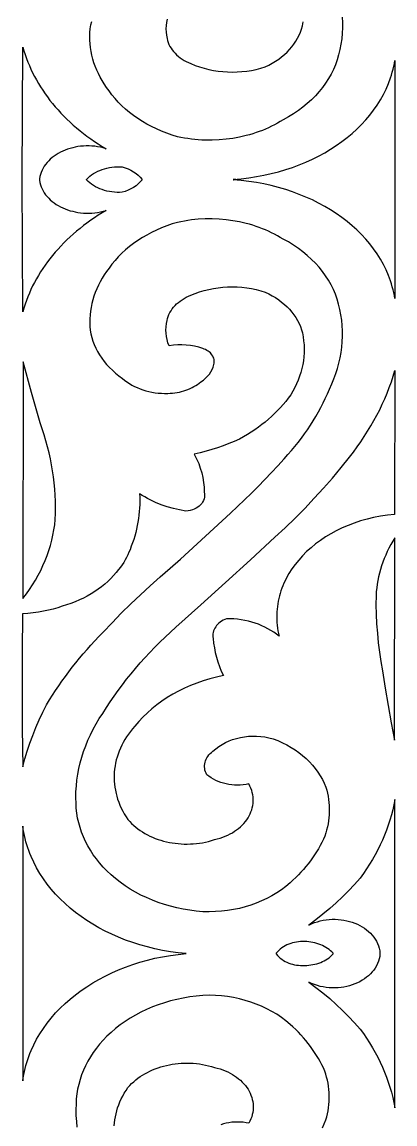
# Model space of a CAD drawing. Extents: x -204 to 222, y -183 to 183.
# Drawn here: x -204.2 to -170, y -86.8 to 14.2 of the extents above; entities that cross this region are included whole.
import ezdxf

# ---------------------------------------------------------------- set-up
doc = ezdxf.new("R2010")
doc.units = 0
doc.header["$MEASUREMENT"] = 0
doc.layers.add('LAYER_1', color=18, linetype='CONTINUOUS')

msp = doc.modelspace()

# ---------------------------------------------------------------- linework, layer by layer
at = {"layer": 'LAYER_1'}
for points in [[(-174.84, 14.66), (-174.82, 14.17), (-174.82, 13.67), (-174.85, 13.18), (-174.89, 12.68), (-174.96, 12.19), (-175.05, 11.69), (-175.17, 11.2), (-175.3, 10.75), (-175.46, 10.3), (-175.64, 9.87), (-175.86, 9.44), (-176.09, 9.02), (-176.36, 8.61), (-176.65, 8.21), (-176.96, 7.83), (-177.3, 7.45), (-177.66, 7.09), (-178.04, 6.75), (-178.44, 6.41), (-178.86, 6.09), (-179.31, 5.79), (-179.77, 5.51), (-180.26, 5.24), (-180.52, 5.08), (-180.78, 4.93), (-181.04, 4.78), (-181.31, 4.65), (-181.59, 4.52), (-181.87, 4.39), (-182.15, 4.28), (-182.44, 4.17), (-182.73, 4.07), (-183.03, 3.97), (-183.33, 3.88), (-183.63, 3.8), (-184.24, 3.66), (-184.85, 3.54), (-185.48, 3.46), (-186.11, 3.4), (-186.75, 3.38), (-187.39, 3.38), (-187.71, 3.39), (-188.03, 3.42), (-188.35, 3.44), (-188.66, 3.48), (-188.98, 3.52), (-189.3, 3.57), (-189.62, 3.63), (-189.93, 3.7), (-190.43, 3.85), (-190.91, 4.02), (-191.39, 4.2), (-191.85, 4.41), (-192.3, 4.62), (-192.73, 4.85), (-193.15, 5.1), (-193.56, 5.36), (-193.95, 5.64), (-194.32, 5.92), (-194.68, 6.23), (-195.02, 6.54), (-195.35, 6.86), (-195.65, 7.2), (-195.94, 7.55), (-196.2, 7.91), (-196.43, 8.22), (-196.64, 8.53), (-196.84, 8.84), (-197.02, 9.16), (-197.18, 9.49), (-197.33, 9.81), (-197.47, 10.15), (-197.59, 10.48), (-197.69, 10.82), (-197.78, 11.16), (-197.85, 11.51), (-197.9, 11.86), (-197.94, 12.2), (-197.97, 12.55), (-197.97, 12.9), (-197.96, 13.26), (-197.92, 13.6), (-197.86, 13.94), (-197.78, 14.27)], [(-190.88, 14.47), (-190.94, 14.18), (-190.98, 13.88), (-190.99, 13.59), (-190.98, 13.29), (-190.94, 13), (-190.88, 12.7), (-190.84, 12.52), (-190.78, 12.34), (-190.71, 12.16), (-190.62, 11.98), (-190.52, 11.82), (-190.41, 11.65), (-190.29, 11.5), (-190.15, 11.34), (-190.01, 11.2), (-189.85, 11.06), (-189.68, 10.93), (-189.51, 10.81), (-189.32, 10.69), (-189.12, 10.58), (-188.92, 10.49), (-188.71, 10.4), (-188.31, 10.23), (-187.9, 10.09), (-187.49, 9.97), (-187.07, 9.86), (-186.64, 9.77), (-186.21, 9.71), (-185.78, 9.66), (-185.34, 9.63), (-184.9, 9.62), (-184.46, 9.63), (-184.03, 9.66), (-183.59, 9.71), (-183.16, 9.78), (-182.73, 9.87), (-182.31, 9.98), (-181.89, 10.11), (-181.56, 10.27), (-181.25, 10.44), (-180.95, 10.62), (-180.66, 10.81), (-180.39, 11.02), (-180.13, 11.23), (-179.89, 11.46), (-179.66, 11.69), (-179.45, 11.94), (-179.26, 12.19), (-179.09, 12.45), (-178.93, 12.72), (-178.79, 12.99), (-178.67, 13.28), (-178.57, 13.56), (-178.49, 13.86), (-178.43, 14.22)], [(-176.66, -87.12), (-176.48, -86.77), (-176.33, -86.41), (-176.26, -86.13), (-176.19, -85.85), (-176.13, -85.57), (-176.09, -85.29), (-176.06, -85.01), (-176.04, -84.73), (-176.03, -84.45), (-176.03, -84.17), (-176.04, -83.89), (-176.06, -83.61), (-176.1, -83.33), (-176.14, -83.05), (-176.2, -82.77), (-176.27, -82.49), (-176.35, -82.22), (-176.44, -81.94), (-176.57, -81.65), (-176.71, -81.35), (-176.86, -81.06), (-177.02, -80.78), (-177.19, -80.5), (-177.37, -80.22), (-177.55, -79.94), (-177.75, -79.67), (-177.95, -79.4), (-178.17, -79.14), (-178.39, -78.88), (-178.62, -78.62), (-178.85, -78.37), (-179.1, -78.13), (-179.36, -77.88), (-179.62, -77.65), (-180, -77.32), (-180.41, -77.01), (-180.83, -76.73), (-181.28, -76.46), (-181.74, -76.22), (-182.22, -75.99), (-182.71, -75.79), (-183.21, -75.61), (-183.73, -75.45), (-184.26, -75.31), (-184.8, -75.2), (-185.35, -75.11), (-185.9, -75.05), (-186.46, -75.01), (-187.03, -74.99), (-187.6, -75), (-188.21, -75.06), (-188.81, -75.14), (-189.4, -75.24), (-189.99, -75.36), (-190.57, -75.51), (-191.13, -75.67), (-191.69, -75.86), (-192.23, -76.06), (-192.76, -76.29), (-193.28, -76.53), (-193.78, -76.8), (-194.26, -77.08), (-194.73, -77.38), (-195.18, -77.7), (-195.61, -78.03), (-196.02, -78.39), (-196.39, -78.73), (-196.73, -79.09), (-197.06, -79.46), (-197.36, -79.84), (-197.64, -80.23), (-197.9, -80.63), (-198.14, -81.03), (-198.35, -81.44), (-198.54, -81.86), (-198.71, -82.28), (-198.86, -82.71), (-198.98, -83.15), (-199.08, -83.59), (-199.15, -84.03), (-199.2, -84.48), (-199.22, -84.93), (-199.24, -85.47), (-199.23, -86), (-199.19, -86.54), (-199.14, -87.07)], [(-195.73, -86.96), (-195.7, -86.69), (-195.67, -86.41), (-195.62, -86.13), (-195.56, -85.85), (-195.49, -85.58), (-195.41, -85.3), (-195.31, -85.03), (-195.2, -84.76), (-195.08, -84.49), (-194.94, -84.23), (-194.8, -83.96), (-194.64, -83.71), (-194.47, -83.45), (-194.3, -83.26), (-194.13, -83.08), (-193.94, -82.91), (-193.75, -82.75), (-193.55, -82.59), (-193.34, -82.44), (-193.13, -82.3), (-192.91, -82.17), (-192.68, -82.05), (-192.45, -81.93), (-192.21, -81.82), (-191.96, -81.72), (-191.71, -81.63), (-191.46, -81.55), (-191.2, -81.47), (-190.94, -81.41), (-190.67, -81.35), (-190.41, -81.3), (-190.13, -81.26), (-189.86, -81.23), (-189.59, -81.21), (-189.31, -81.2), (-189.03, -81.2), (-188.75, -81.21), (-188.48, -81.22), (-188.2, -81.25), (-187.92, -81.28), (-187.64, -81.33), (-187.37, -81.38), (-187.09, -81.45), (-186.82, -81.52), (-186.55, -81.61), (-186.29, -81.67), (-186.03, -81.74), (-185.79, -81.82), (-185.55, -81.91), (-185.32, -82.01), (-185.11, -82.12), (-184.9, -82.24), (-184.7, -82.37), (-184.51, -82.5), (-184.33, -82.64), (-184.16, -82.78), (-184, -82.94), (-183.85, -83.1), (-183.71, -83.26), (-183.58, -83.43), (-183.47, -83.6), (-183.37, -83.78), (-183.28, -83.96), (-183.2, -84.15), (-183.13, -84.34), (-183.08, -84.53), (-183.04, -84.73), (-183.01, -84.92), (-182.99, -85.12), (-182.99, -85.32), (-183.01, -85.52), (-183.04, -85.72), (-183.08, -85.92), (-183.13, -86.12), (-183.21, -86.32), (-183.29, -86.52), (-183.39, -86.72), (-183.65, -86.67), (-183.92, -86.63), (-184.18, -86.61), (-184.44, -86.6), (-184.7, -86.61), (-184.96, -86.63), (-185.22, -86.67), (-185.47, -86.71), (-185.72, -86.78), (-185.96, -86.85)]]:
    msp.add_lwpolyline(points, dxfattribs=at)
for points in [[(-204.15, -0.23), (-204.15, -0.21), (-204.15, -0.21), (-204.15, -0.21), (-204.1, 11.91), (-204, 11.56), (-203.89, 11.22), (-203.77, 10.88), (-203.64, 10.54), (-203.5, 10.21), (-203.36, 9.88), (-203.2, 9.55), (-203.03, 9.22), (-202.86, 8.9), (-202.67, 8.58), (-202.48, 8.26), (-202.27, 7.95), (-202.06, 7.64), (-201.84, 7.34), (-201.61, 7.03), (-201.37, 6.74), (-201.13, 6.44), (-200.87, 6.15), (-200.61, 5.87), (-200.34, 5.59), (-200.06, 5.31), (-199.77, 5.04), (-199.48, 4.77), (-199.17, 4.51), (-198.86, 4.25), (-198.54, 4), (-198.22, 3.75), (-197.88, 3.51), (-197.54, 3.27), (-197.19, 3.04), (-196.83, 2.81), (-196.47, 2.59), (-196.73, 2.67), (-196.99, 2.73), (-197.25, 2.78), (-197.51, 2.82), (-197.77, 2.84), (-198.03, 2.85), (-198.29, 2.85), (-198.54, 2.84), (-198.8, 2.82), (-199.05, 2.79), (-199.29, 2.74), (-199.53, 2.69), (-199.77, 2.62), (-200, 2.55), (-200.22, 2.46), (-200.44, 2.37), (-200.65, 2.27), (-200.85, 2.16), (-201.05, 2.04), (-201.23, 1.91), (-201.41, 1.78), (-201.58, 1.63), (-201.73, 1.48), (-201.88, 1.32), (-202.01, 1.16), (-202.13, 0.99), (-202.24, 0.81), (-202.33, 0.62), (-202.41, 0.43), (-202.48, 0.24), (-202.53, 0.04), (-202.56, -0.17), (-202.56, -0.21), (-202.56, -0.21), (-202.56, -0.21), (-202.56, -0.23), (-202.56, -0.25), (-202.56, -0.26), (-202.56, -0.26), (-202.56, -0.29), (-202.53, -0.5), (-202.48, -0.7), (-202.41, -0.9), (-202.33, -1.09), (-202.24, -1.27), (-202.13, -1.45), (-202.01, -1.62), (-201.88, -1.78), (-201.73, -1.94), (-201.58, -2.09), (-201.41, -2.23), (-201.23, -2.37), (-201.05, -2.5), (-200.85, -2.62), (-200.65, -2.73), (-200.44, -2.83), (-200.22, -2.92), (-200, -3.01), (-199.77, -3.08), (-199.53, -3.14), (-199.29, -3.2), (-199.05, -3.24), (-198.8, -3.27), (-198.54, -3.3), (-198.29, -3.31), (-198.03, -3.31), (-197.77, -3.3), (-197.51, -3.27), (-197.25, -3.24), (-196.99, -3.19), (-196.73, -3.13), (-196.47, -3.05), (-196.83, -3.27), (-197.19, -3.5), (-197.54, -3.73), (-197.88, -3.96), (-198.22, -4.21), (-198.54, -4.45), (-198.86, -4.7), (-199.17, -4.96), (-199.48, -5.22), (-199.77, -5.49), (-200.06, -5.76), (-200.34, -6.04), (-200.61, -6.32), (-200.87, -6.6), (-201.13, -6.89), (-201.37, -7.18), (-201.61, -7.48), (-201.84, -7.78), (-202.06, -8.08), (-202.27, -8.39), (-202.48, -8.7), (-202.67, -9.02), (-202.86, -9.34), (-203.03, -9.66), (-203.2, -9.98), (-203.36, -10.31), (-203.5, -10.64), (-203.64, -10.98), (-203.77, -11.31), (-203.89, -11.65), (-204, -12), (-204.1, -12.34), (-204.15, -0.26), (-204.15, -0.26), (-204.15, -0.25)], [(-184.6, -0.23), (-184.82, -0.21), (-184.81, -0.21), (-184.82, -0.21), (-184.1, -0.15), (-183.4, -0.06), (-182.7, 0.04), (-182.01, 0.17), (-181.34, 0.32), (-180.67, 0.49), (-180.02, 0.68), (-179.39, 0.89), (-178.77, 1.12), (-178.16, 1.38), (-177.57, 1.64), (-177, 1.93), (-176.44, 2.23), (-175.9, 2.56), (-175.38, 2.89), (-174.88, 3.25), (-174.4, 3.62), (-173.93, 4), (-173.49, 4.4), (-173.08, 4.81), (-172.68, 5.24), (-172.31, 5.68), (-171.96, 6.13), (-171.63, 6.6), (-171.34, 7.07), (-171.06, 7.56), (-170.82, 8.06), (-170.6, 8.57), (-170.41, 9.09), (-170.32, 9.35), (-170.25, 9.61), (-170.18, 9.88), (-170.11, 10.15), (-170.06, 10.42), (-170.01, 10.69), (-170.01, -0.21), (-170.01, -0.23), (-170.01, -0.26), (-170.01, -11.12), (-170.06, -10.85), (-170.11, -10.58), (-170.18, -10.32), (-170.25, -10.05), (-170.32, -9.79), (-170.41, -9.52), (-170.6, -9.01), (-170.82, -8.5), (-171.06, -8.01), (-171.34, -7.52), (-171.63, -7.04), (-171.96, -6.58), (-172.31, -6.13), (-172.68, -5.69), (-173.08, -5.27), (-173.49, -4.85), (-173.93, -4.46), (-174.4, -4.07), (-174.88, -3.7), (-175.38, -3.35), (-175.9, -3.01), (-176.44, -2.69), (-177, -2.39), (-177.57, -2.1), (-178.16, -1.83), (-178.77, -1.59), (-179.39, -1.36), (-180.02, -1.14), (-180.67, -0.95), (-181.34, -0.78), (-182.01, -0.63), (-182.7, -0.51), (-183.4, -0.4), (-184.1, -0.32), (-184.82, -0.26), (-184.81, -0.26), (-184.82, -0.25)], [(-198.25, -0.23), (-198.27, -0.21), (-198.27, -0.21), (-198.27, -0.21), (-198.12, -0.06), (-197.97, 0.07), (-197.8, 0.2), (-197.62, 0.32), (-197.43, 0.43), (-197.24, 0.53), (-197.04, 0.61), (-196.83, 0.69), (-196.61, 0.76), (-196.39, 0.82), (-196.16, 0.87), (-195.93, 0.9), (-195.7, 0.93), (-195.46, 0.94), (-195.23, 0.94), (-194.99, 0.93), (-194.71, 0.85), (-194.44, 0.74), (-194.19, 0.62), (-193.95, 0.49), (-193.73, 0.33), (-193.52, 0.17), (-193.34, -0.01), (-193.18, -0.21), (-193.18, -0.21), (-193.18, -0.21), (-193.2, -0.23), (-193.18, -0.25), (-193.18, -0.26), (-193.18, -0.26), (-193.34, -0.45), (-193.52, -0.63), (-193.73, -0.8), (-193.95, -0.95), (-194.19, -1.08), (-194.44, -1.2), (-194.71, -1.31), (-194.99, -1.39), (-195.23, -1.4), (-195.46, -1.4), (-195.7, -1.39), (-195.93, -1.36), (-196.16, -1.33), (-196.39, -1.28), (-196.61, -1.22), (-196.83, -1.15), (-197.04, -1.08), (-197.24, -0.99), (-197.43, -0.89), (-197.62, -0.78), (-197.8, -0.66), (-197.97, -0.54), (-198.12, -0.4), (-198.27, -0.26), (-198.27, -0.26), (-198.27, -0.25)], [(-180.26, -5.69), (-180.52, -5.53), (-180.78, -5.38), (-181.04, -5.23), (-181.31, -5.1), (-181.59, -4.97), (-181.87, -4.85), (-182.15, -4.73), (-182.44, -4.62), (-182.73, -4.52), (-183.03, -4.42), (-183.33, -4.33), (-183.63, -4.25), (-184.24, -4.11), (-184.85, -4), (-185.48, -3.91), (-186.11, -3.86), (-186.75, -3.83), (-187.39, -3.84), (-188.03, -3.87), (-188.35, -3.9), (-188.66, -3.93), (-188.98, -3.98), (-189.3, -4.03), (-189.62, -4.09), (-189.93, -4.15), (-190.43, -4.3), (-190.91, -4.47), (-191.39, -4.66), (-191.85, -4.86), (-192.3, -5.07), (-192.73, -5.31), (-193.15, -5.55), (-193.56, -5.81), (-193.95, -6.08), (-194.32, -6.37), (-194.68, -6.67), (-195.02, -6.98), (-195.35, -7.31), (-195.65, -7.65), (-195.94, -7.99), (-196.2, -8.35), (-196.43, -8.66), (-196.64, -8.97), (-196.84, -9.28), (-197.02, -9.6), (-197.18, -9.92), (-197.33, -10.25), (-197.47, -10.58), (-197.59, -10.92), (-197.69, -11.26), (-197.78, -11.6), (-197.85, -11.94), (-197.9, -12.29), (-197.94, -12.63), (-197.97, -12.98), (-197.97, -13.33), (-197.96, -13.68), (-197.92, -14.03), (-197.86, -14.36), (-197.78, -14.7), (-197.68, -15.03), (-197.55, -15.35), (-197.41, -15.67), (-197.25, -15.99), (-197.07, -16.29), (-196.87, -16.59), (-196.65, -16.89), (-196.42, -17.17), (-196.16, -17.44), (-195.89, -17.71), (-195.61, -17.97), (-195.3, -18.21), (-194.98, -18.45), (-194.78, -18.62), (-194.56, -18.77), (-194.34, -18.92), (-194.1, -19.06), (-193.86, -19.18), (-193.61, -19.3), (-193.36, -19.4), (-193.09, -19.5), (-192.82, -19.58), (-192.55, -19.65), (-192.27, -19.71), (-191.98, -19.76), (-191.69, -19.8), (-191.4, -19.82), (-191.11, -19.83), (-190.81, -19.83), (-190.6, -19.82), (-190.38, -19.8), (-190.17, -19.78), (-189.96, -19.74), (-189.76, -19.7), (-189.55, -19.65), (-189.35, -19.6), (-189.16, -19.53), (-188.97, -19.46), (-188.78, -19.38), (-188.6, -19.3), (-188.42, -19.2), (-188.25, -19.1), (-188.09, -19), (-187.93, -18.88), (-187.78, -18.76), (-187.56, -18.6), (-187.36, -18.43), (-187.17, -18.25), (-187.01, -18.05), (-186.87, -17.85), (-186.76, -17.63), (-186.67, -17.41), (-186.6, -17.18), (-186.58, -17.06), (-186.57, -16.95), (-186.57, -16.84), (-186.58, -16.72), (-186.61, -16.61), (-186.65, -16.51), (-186.7, -16.4), (-186.77, -16.3), (-186.84, -16.21), (-186.92, -16.11), (-187.02, -16.03), (-187.12, -15.95), (-187.23, -15.88), (-187.35, -15.81), (-187.48, -15.76), (-187.62, -15.71), (-187.98, -15.6), (-188.36, -15.51), (-188.74, -15.44), (-189.13, -15.4), (-189.52, -15.38), (-189.91, -15.39), (-190.31, -15.42), (-190.69, -15.47), (-190.8, -15.18), (-190.88, -14.9), (-190.94, -14.6), (-190.98, -14.31), (-190.99, -14.02), (-190.98, -13.72), (-190.94, -13.43), (-190.88, -13.13), (-190.84, -12.95), (-190.78, -12.77), (-190.71, -12.59), (-190.62, -12.42), (-190.52, -12.25), (-190.41, -12.09), (-190.29, -11.93), (-190.15, -11.78), (-190.01, -11.63), (-189.85, -11.5), (-189.68, -11.36), (-189.51, -11.24), (-189.32, -11.13), (-189.12, -11.02), (-188.92, -10.92), (-188.71, -10.83), (-188.31, -10.67), (-187.9, -10.53), (-187.49, -10.4), (-187.07, -10.3), (-186.64, -10.21), (-186.21, -10.15), (-185.78, -10.1), (-185.34, -10.07), (-184.9, -10.06), (-184.46, -10.07), (-184.03, -10.1), (-183.59, -10.15), (-183.16, -10.22), (-182.73, -10.31), (-182.31, -10.42), (-181.89, -10.55), (-181.56, -10.7), (-181.25, -10.87), (-180.95, -11.05), (-180.66, -11.25), (-180.39, -11.45), (-180.13, -11.67), (-179.89, -11.89), (-179.66, -12.12), (-179.45, -12.37), (-179.26, -12.62), (-179.09, -12.88), (-178.93, -13.15), (-178.79, -13.42), (-178.67, -13.7), (-178.57, -13.99), (-178.49, -14.28), (-178.43, -14.65), (-178.38, -15.01), (-178.34, -15.37), (-178.33, -15.74), (-178.34, -16.1), (-178.36, -16.46), (-178.4, -16.83), (-178.46, -17.19), (-178.53, -17.54), (-178.63, -17.9), (-178.74, -18.25), (-178.87, -18.6), (-179.02, -18.95), (-179.18, -19.29), (-179.36, -19.63), (-179.56, -19.96), (-179.78, -20.26), (-180.01, -20.56), (-180.25, -20.84), (-180.5, -21.13), (-180.76, -21.4), (-181.03, -21.67), (-181.31, -21.94), (-181.6, -22.2), (-181.9, -22.45), (-182.2, -22.69), (-182.52, -22.93), (-182.85, -23.16), (-183.18, -23.38), (-183.53, -23.6), (-183.88, -23.81), (-184.24, -24.01), (-184.73, -24.22), (-185.24, -24.43), (-185.75, -24.62), (-186.26, -24.8), (-186.79, -24.97), (-187.31, -25.13), (-187.85, -25.28), (-188.39, -25.41), (-188.18, -25.83), (-187.99, -26.25), (-187.84, -26.67), (-187.71, -27.11), (-187.61, -27.54), (-187.54, -27.98), (-187.5, -28.43), (-187.5, -28.87), (-187.46, -29.03), (-187.45, -29.19), (-187.47, -29.34), (-187.5, -29.5), (-187.55, -29.64), (-187.63, -29.78), (-187.71, -29.91), (-187.82, -30.04), (-187.94, -30.15), (-188.08, -30.26), (-188.23, -30.35), (-188.4, -30.44), (-188.57, -30.51), (-188.76, -30.56), (-188.96, -30.6), (-189.16, -30.62), (-189.74, -30.51), (-190.31, -30.38), (-190.87, -30.22), (-191.41, -30.03), (-191.93, -29.82), (-192.19, -29.7), (-192.44, -29.58), (-192.69, -29.45), (-192.93, -29.31), (-193.17, -29.17), (-193.4, -29.03), (-193.39, -29.35), (-193.39, -29.68), (-193.39, -30), (-193.41, -30.33), (-193.43, -30.65), (-193.46, -30.98), (-193.51, -31.3), (-193.56, -31.62), (-193.62, -31.94), (-193.68, -32.26), (-193.76, -32.58), (-193.85, -32.9), (-193.94, -33.22), (-194.05, -33.53), (-194.16, -33.84), (-194.28, -34.16), (-194.38, -34.39), (-194.49, -34.63), (-194.6, -34.86), (-194.73, -35.08), (-194.86, -35.31), (-195.01, -35.53), (-195.16, -35.74), (-195.32, -35.96), (-195.54, -36.24), (-195.78, -36.52), (-196.03, -36.79), (-196.3, -37.05), (-196.58, -37.3), (-196.88, -37.54), (-197.19, -37.77), (-197.51, -37.99), (-197.85, -38.2), (-198.19, -38.4), (-198.55, -38.59), (-198.92, -38.76), (-199.3, -38.92), (-199.69, -39.07), (-200.09, -39.21), (-200.5, -39.33), (-200.9, -39.47), (-201.31, -39.59), (-201.75, -39.69), (-202.2, -39.79), (-202.67, -39.87), (-203.15, -39.94), (-203.64, -39.99), (-204.14, -40.02), (-204.16, -43.53), (-204.17, -47.04), (-204.15, -50.55), (-204.11, -54.06), (-203.91, -53.33), (-203.69, -52.6), (-203.45, -51.88), (-203.19, -51.17), (-202.91, -50.46), (-202.6, -49.75), (-202.27, -49.05), (-201.93, -48.36), (-201.66, -47.92), (-201.38, -47.48), (-201.1, -47.05), (-200.81, -46.62), (-200.51, -46.19), (-200.2, -45.76), (-199.89, -45.34), (-199.57, -44.93), (-199.24, -44.51), (-198.9, -44.1), (-198.56, -43.69), (-198.21, -43.29), (-197.86, -42.89), (-197.5, -42.49), (-197.13, -42.1), (-196.75, -41.71), (-195.92, -40.84), (-195.08, -39.98), (-194.21, -39.12), (-193.33, -38.28), (-192.44, -37.45), (-191.52, -36.63), (-190.59, -35.83), (-189.65, -35.03), (-185.06, -30.8), (-184.42, -30.2), (-183.78, -29.58), (-183.16, -28.97), (-182.54, -28.35), (-181.93, -27.72), (-181.33, -27.09), (-180.74, -26.45), (-180.16, -25.81), (-179.82, -25.44), (-179.5, -25.07), (-179.18, -24.7), (-178.87, -24.32), (-178.58, -23.93), (-178.29, -23.54), (-178.02, -23.15), (-177.75, -22.75), (-177.5, -22.35), (-177.26, -21.94), (-177.02, -21.53), (-176.8, -21.12), (-176.59, -20.7), (-176.39, -20.28), (-176.2, -19.86), (-176.02, -19.43), (-175.8, -18.96), (-175.6, -18.49), (-175.43, -18.01), (-175.28, -17.53), (-175.15, -17.05), (-175.04, -16.56), (-174.95, -16.07), (-174.89, -15.58), (-174.84, -15.09), (-174.82, -14.59), (-174.82, -14.1), (-174.85, -13.61), (-174.89, -13.11), (-174.96, -12.62), (-175.05, -12.13), (-175.17, -11.64), (-175.3, -11.18), (-175.46, -10.74), (-175.64, -10.3), (-175.86, -9.88), (-176.09, -9.46), (-176.36, -9.05), (-176.65, -8.66), (-176.96, -8.27), (-177.3, -7.9), (-177.66, -7.54), (-178.04, -7.19), (-178.44, -6.86), (-178.86, -6.54), (-179.31, -6.24), (-179.77, -5.95)], [(-202.52, -22.53), (-203.29, -19.73), (-204.07, -16.93), (-204.09, -38.63), (-203.77, -38.21), (-203.48, -37.79), (-203.2, -37.36), (-202.94, -36.93), (-202.69, -36.49), (-202.46, -36.05), (-202.25, -35.6), (-202.05, -35.14), (-201.88, -34.68), (-201.72, -34.22), (-201.57, -33.76), (-201.45, -33.29), (-201.34, -32.82), (-201.25, -32.34), (-201.18, -31.86), (-201.13, -31.38), (-201.11, -30.82), (-201.1, -30.26), (-201.11, -29.7), (-201.13, -29.14), (-201.17, -28.59), (-201.22, -28.03), (-201.29, -27.47), (-201.37, -26.92), (-201.46, -26.36), (-201.57, -25.81), (-201.69, -25.26), (-201.83, -24.71), (-201.98, -24.16), (-202.15, -23.62), (-202.33, -23.07)], [(-170.04, -30.91), (-170.7, -30.98), (-171.34, -31.08), (-171.96, -31.2), (-172.57, -31.35), (-173.17, -31.52), (-173.75, -31.71), (-174.31, -31.92), (-174.85, -32.16), (-175.38, -32.41), (-175.88, -32.69), (-176.37, -32.98), (-176.84, -33.3), (-177.28, -33.62), (-177.7, -33.97), (-178.1, -34.33), (-178.47, -34.71), (-178.82, -35.1), (-179.15, -35.5), (-179.45, -35.91), (-179.72, -36.34), (-179.96, -36.78), (-180.07, -37), (-180.18, -37.23), (-180.27, -37.45), (-180.36, -37.68), (-180.45, -37.92), (-180.52, -38.15), (-180.59, -38.39), (-180.65, -38.62), (-180.7, -38.86), (-180.75, -39.1), (-180.78, -39.35), (-180.81, -39.59), (-180.83, -39.84), (-180.84, -40.08), (-180.84, -40.33), (-180.84, -40.58), (-180.83, -40.83), (-180.8, -41.08), (-180.77, -41.33), (-180.73, -41.59), (-180.68, -41.84), (-180.63, -42.09), (-180.86, -41.9), (-181.11, -41.72), (-181.37, -41.55), (-181.64, -41.4), (-181.92, -41.25), (-182.21, -41.12), (-182.51, -40.99), (-182.81, -40.89), (-183.12, -40.79), (-183.44, -40.7), (-183.77, -40.63), (-184.09, -40.58), (-184.43, -40.53), (-184.76, -40.5), (-185.1, -40.48), (-185.45, -40.48), (-185.6, -40.55), (-185.75, -40.62), (-185.89, -40.7), (-186.02, -40.79), (-186.14, -40.89), (-186.25, -41), (-186.35, -41.11), (-186.43, -41.22), (-186.51, -41.34), (-186.57, -41.47), (-186.62, -41.6), (-186.65, -41.73), (-186.68, -41.86), (-186.68, -42), (-186.68, -42.14), (-186.66, -42.28), (-186.62, -42.71), (-186.55, -43.15), (-186.47, -43.58), (-186.36, -44.01), (-186.24, -44.44), (-186.09, -44.86), (-185.92, -45.28), (-185.73, -45.69), (-186.36, -45.83), (-186.97, -45.99), (-187.58, -46.17), (-188.16, -46.37), (-188.74, -46.6), (-189.29, -46.84), (-189.84, -47.11), (-190.36, -47.39), (-190.87, -47.7), (-191.35, -48.02), (-191.82, -48.36), (-192.27, -48.72), (-192.69, -49.09), (-193.09, -49.49), (-193.47, -49.89), (-193.83, -50.32), (-194.04, -50.56), (-194.23, -50.8), (-194.42, -51.05), (-194.59, -51.3), (-194.75, -51.55), (-194.9, -51.81), (-195.04, -52.07), (-195.16, -52.34), (-195.27, -52.61), (-195.37, -52.88), (-195.46, -53.15), (-195.54, -53.42), (-195.6, -53.7), (-195.65, -53.97), (-195.69, -54.25), (-195.72, -54.53), (-195.73, -54.81), (-195.74, -55.08), (-195.73, -55.36), (-195.7, -55.64), (-195.67, -55.92), (-195.62, -56.2), (-195.56, -56.48), (-195.49, -56.75), (-195.41, -57.02), (-195.31, -57.3), (-195.2, -57.57), (-195.08, -57.84), (-194.94, -58.1), (-194.8, -58.36), (-194.64, -58.62), (-194.47, -58.88), (-194.3, -59.07), (-194.13, -59.24), (-193.94, -59.42), (-193.75, -59.58), (-193.55, -59.74), (-193.34, -59.88), (-193.13, -60.02), (-192.91, -60.16), (-192.68, -60.28), (-192.45, -60.4), (-192.21, -60.51), (-191.96, -60.61), (-191.71, -60.7), (-191.46, -60.78), (-191.2, -60.85), (-190.94, -60.92), (-190.67, -60.98), (-190.41, -61.03), (-190.13, -61.06), (-189.86, -61.09), (-189.59, -61.12), (-189.31, -61.13), (-189.03, -61.13), (-188.75, -61.12), (-188.48, -61.11), (-188.2, -61.08), (-187.92, -61.04), (-187.64, -61), (-187.37, -60.94), (-187.09, -60.88), (-186.82, -60.8), (-186.55, -60.72), (-186.29, -60.66), (-186.03, -60.59), (-185.79, -60.5), (-185.55, -60.41), (-185.32, -60.31), (-185.11, -60.2), (-184.9, -60.09), (-184.7, -59.96), (-184.51, -59.83), (-184.33, -59.69), (-184.16, -59.54), (-184, -59.39), (-183.85, -59.23), (-183.71, -59.07), (-183.58, -58.9), (-183.47, -58.73), (-183.37, -58.55), (-183.28, -58.36), (-183.2, -58.18), (-183.13, -57.99), (-183.08, -57.8), (-183.04, -57.6), (-183.01, -57.41), (-182.99, -57.21), (-182.99, -57.01), (-183.01, -56.81), (-183.04, -56.61), (-183.08, -56.41), (-183.13, -56.21), (-183.21, -56.01), (-183.29, -55.81), (-183.39, -55.61), (-183.65, -55.66), (-183.92, -55.7), (-184.18, -55.72), (-184.44, -55.72), (-184.7, -55.72), (-184.96, -55.7), (-185.22, -55.66), (-185.47, -55.61), (-185.72, -55.55), (-185.96, -55.48), (-186.19, -55.39), (-186.42, -55.29), (-186.64, -55.18), (-186.85, -55.06), (-187.05, -54.92), (-187.24, -54.78), (-187.31, -54.64), (-187.37, -54.5), (-187.42, -54.35), (-187.44, -54.21), (-187.46, -54.06), (-187.46, -53.92), (-187.44, -53.77), (-187.41, -53.63), (-187.37, -53.49), (-187.31, -53.35), (-187.24, -53.22), (-187.16, -53.09), (-187.06, -52.96), (-186.95, -52.84), (-186.82, -52.73), (-186.69, -52.62), (-186.43, -52.39), (-186.15, -52.19), (-185.85, -52), (-185.54, -51.83), (-185.21, -51.68), (-184.88, -51.55), (-184.53, -51.44), (-184.17, -51.36), (-183.8, -51.29), (-183.43, -51.25), (-183.06, -51.23), (-182.68, -51.23), (-182.3, -51.26), (-181.92, -51.3), (-181.55, -51.38), (-181.17, -51.47), (-180.74, -51.65), (-180.32, -51.84), (-179.92, -52.04), (-179.53, -52.27), (-179.16, -52.5), (-178.8, -52.75), (-178.47, -53.02), (-178.15, -53.3), (-177.85, -53.59), (-177.57, -53.89), (-177.31, -54.2), (-177.07, -54.53), (-176.85, -54.86), (-176.66, -55.21), (-176.48, -55.56), (-176.33, -55.92), (-176.26, -56.2), (-176.19, -56.47), (-176.13, -56.75), (-176.09, -57.03), (-176.06, -57.31), (-176.04, -57.6), (-176.03, -57.88), (-176.03, -58.16), (-176.04, -58.44), (-176.06, -58.72), (-176.1, -59), (-176.14, -59.28), (-176.2, -59.56), (-176.27, -59.84), (-176.35, -60.11), (-176.44, -60.39), (-176.57, -60.68), (-176.71, -60.97), (-176.86, -61.26), (-177.02, -61.55), (-177.19, -61.83), (-177.37, -62.11), (-177.55, -62.39), (-177.75, -62.66), (-177.95, -62.93), (-178.17, -63.19), (-178.39, -63.45), (-178.62, -63.71), (-178.85, -63.96), (-179.1, -64.2), (-179.36, -64.44), (-179.62, -64.68), (-180, -65.01), (-180.41, -65.31), (-180.83, -65.6), (-181.28, -65.87), (-181.74, -66.11), (-182.22, -66.34), (-182.71, -66.54), (-183.21, -66.72), (-183.73, -66.88), (-184.26, -67.02), (-184.8, -67.13), (-185.35, -67.22), (-185.9, -67.28), (-186.46, -67.32), (-187.03, -67.34), (-187.6, -67.33), (-188.21, -67.27), (-188.81, -67.19), (-189.4, -67.09), (-189.99, -66.97), (-190.57, -66.82), (-191.13, -66.66), (-191.69, -66.47), (-192.23, -66.27), (-192.76, -66.04), (-193.28, -65.8), (-193.78, -65.53), (-194.26, -65.25), (-194.73, -64.95), (-195.18, -64.63), (-195.61, -64.29), (-196.02, -63.94), (-196.39, -63.59), (-196.73, -63.23), (-197.06, -62.86), (-197.36, -62.49), (-197.64, -62.1), (-197.9, -61.7), (-198.14, -61.3), (-198.35, -60.89), (-198.54, -60.47), (-198.71, -60.04), (-198.86, -59.61), (-198.98, -59.18), (-199.08, -58.74), (-199.15, -58.3), (-199.2, -57.85), (-199.22, -57.4), (-199.24, -56.86), (-199.23, -56.33), (-199.19, -55.79), (-199.14, -55.26), (-199.06, -54.73), (-198.96, -54.2), (-198.84, -53.67), (-198.7, -53.15), (-198.53, -52.63), (-198.34, -52.12), (-198.14, -51.61), (-197.91, -51.11), (-197.66, -50.61), (-197.39, -50.11), (-197.1, -49.63), (-196.78, -49.15), (-196.44, -48.62), (-196.09, -48.09), (-195.73, -47.57), (-195.36, -47.05), (-194.98, -46.53), (-194.59, -46.03), (-194.18, -45.52), (-193.77, -45.03), (-193.35, -44.53), (-192.91, -44.05), (-192.47, -43.57), (-192.01, -43.09), (-191.55, -42.62), (-191.07, -42.16), (-190.58, -41.7), (-190.09, -41.25), (-187.8, -39.2), (-185.52, -37.15), (-183.25, -35.08), (-181, -33.01), (-180.07, -32.14), (-179.15, -31.25), (-178.26, -30.36), (-177.4, -29.44), (-176.55, -28.52), (-175.74, -27.58), (-174.95, -26.62), (-174.18, -25.66), (-173.82, -25.2), (-173.47, -24.73), (-173.14, -24.26), (-172.82, -23.78), (-172.51, -23.3), (-172.21, -22.81), (-171.93, -22.32), (-171.66, -21.83), (-171.41, -21.33), (-171.17, -20.82), (-170.94, -20.31), (-170.73, -19.8), (-170.53, -19.29), (-170.34, -18.77), (-170.17, -18.24), (-170.01, -17.72)], [(-170.05, -51.6), (-170.02, -33.06), (-170.21, -33.37), (-170.39, -33.68), (-170.56, -34), (-170.71, -34.32), (-170.86, -34.64), (-171, -34.97), (-171.12, -35.3), (-171.24, -35.63), (-171.34, -35.96), (-171.43, -36.3), (-171.51, -36.63), (-171.58, -36.97), (-171.64, -37.31), (-171.68, -37.65), (-171.72, -37.99), (-171.74, -38.34), (-171.75, -39.21), (-171.73, -40.07), (-171.69, -40.94), (-171.62, -41.81), (-171.54, -42.68), (-171.43, -43.54), (-171.3, -44.4), (-171.15, -45.26), (-170.91, -46.85), (-170.64, -48.43), (-170.35, -50.02)], [(-171.38, -71.16), (-171.38, -71.19), (-171.41, -71.43), (-171.45, -71.65), (-171.52, -71.87), (-171.6, -72.08), (-171.7, -72.29), (-171.81, -72.49), (-171.95, -72.67), (-172.09, -72.85), (-172.25, -73.02), (-172.42, -73.19), (-172.61, -73.34), (-172.8, -73.48), (-173.01, -73.61), (-173.23, -73.74), (-173.45, -73.85), (-173.68, -73.95), (-173.93, -74.04), (-174.17, -74.11), (-174.43, -74.18), (-174.69, -74.23), (-174.95, -74.27), (-175.22, -74.3), (-175.49, -74.31), (-175.76, -74.31), (-176.03, -74.29), (-176.3, -74.27), (-176.58, -74.22), (-176.85, -74.17), (-177.12, -74.09), (-177.38, -74), (-177.65, -73.9), (-177.91, -73.78), (-177.25, -74.27), (-176.61, -74.77), (-175.99, -75.29), (-175.39, -75.82), (-174.81, -76.37), (-174.25, -76.92), (-173.71, -77.5), (-173.2, -78.08), (-172.9, -78.5), (-172.61, -78.92), (-172.33, -79.35), (-172.07, -79.79), (-171.82, -80.22), (-171.59, -80.67), (-171.37, -81.11), (-171.16, -81.56), (-170.97, -82.02), (-170.79, -82.48), (-170.62, -82.94), (-170.47, -83.4), (-170.34, -83.87), (-170.21, -84.34), (-170.11, -84.81), (-170.01, -85.29), (-170.01, -71.19), (-170.01, -71.16), (-170.01, -71.14), (-170.01, -57.04), (-170.11, -57.52), (-170.21, -57.99), (-170.34, -58.46), (-170.47, -58.93), (-170.62, -59.39), (-170.79, -59.85), (-170.97, -60.31), (-171.16, -60.76), (-171.37, -61.21), (-171.59, -61.66), (-171.82, -62.1), (-172.07, -62.54), (-172.33, -62.98), (-172.61, -63.4), (-172.9, -63.83), (-173.2, -64.25), (-173.71, -64.83), (-174.25, -65.4), (-174.81, -65.96), (-175.39, -66.51), (-175.99, -67.04), (-176.61, -67.56), (-177.25, -68.06), (-177.91, -68.55), (-177.65, -68.43), (-177.38, -68.32), (-177.12, -68.24), (-176.85, -68.16), (-176.58, -68.1), (-176.3, -68.06), (-176.03, -68.03), (-175.76, -68.02), (-175.49, -68.02), (-175.22, -68.03), (-174.95, -68.06), (-174.69, -68.1), (-174.43, -68.15), (-174.17, -68.22), (-173.93, -68.29), (-173.68, -68.38), (-173.45, -68.48), (-173.23, -68.59), (-173.01, -68.71), (-172.8, -68.85), (-172.61, -68.99), (-172.42, -69.14), (-172.25, -69.3), (-172.09, -69.47), (-171.95, -69.65), (-171.81, -69.84), (-171.7, -70.04), (-171.6, -70.24), (-171.52, -70.46), (-171.45, -70.68), (-171.41, -70.9), (-171.38, -71.14)], [(-204.1, -71.16), (-204.1, -82.83), (-204.06, -82.55), (-204.01, -82.26), (-203.95, -81.98), (-203.89, -81.7), (-203.81, -81.42), (-203.73, -81.14), (-203.65, -80.87), (-203.55, -80.59), (-203.45, -80.32), (-203.34, -80.06), (-203.09, -79.53), (-202.83, -79.01), (-202.53, -78.51), (-202.21, -78.02), (-201.86, -77.54), (-201.49, -77.07), (-201.09, -76.61), (-200.67, -76.17), (-200.22, -75.75), (-199.76, -75.34), (-199.27, -74.94), (-198.76, -74.56), (-198.23, -74.2), (-197.69, -73.85), (-197.12, -73.53), (-196.54, -73.22), (-195.94, -72.93), (-195.32, -72.65), (-194.68, -72.4), (-194.03, -72.17), (-193.37, -71.96), (-192.69, -71.77), (-192, -71.6), (-191.3, -71.46), (-190.58, -71.34), (-189.86, -71.24), (-189.12, -71.16), (-189.86, -71.09), (-190.58, -70.99), (-191.3, -70.87), (-192, -70.73), (-192.69, -70.56), (-193.37, -70.37), (-194.03, -70.16), (-194.68, -69.93), (-195.32, -69.67), (-195.94, -69.4), (-196.54, -69.11), (-197.12, -68.8), (-197.69, -68.47), (-198.23, -68.13), (-198.76, -67.77), (-199.27, -67.39), (-199.76, -66.99), (-200.22, -66.58), (-200.67, -66.15), (-201.09, -65.71), (-201.49, -65.26), (-201.86, -64.79), (-202.21, -64.31), (-202.53, -63.82), (-202.83, -63.31), (-203.09, -62.8), (-203.34, -62.27), (-203.45, -62), (-203.55, -61.73), (-203.65, -61.46), (-203.73, -61.19), (-203.81, -60.91), (-203.89, -60.63), (-203.95, -60.35), (-204.01, -60.07), (-204.06, -59.78), (-204.1, -59.49)], [(-180.88, -71.16), (-180.89, -71.17), (-180.88, -71.19), (-180.89, -71.19), (-180.77, -71.33), (-180.65, -71.46), (-180.51, -71.58), (-180.37, -71.69), (-180.22, -71.79), (-180.07, -71.88), (-179.9, -71.96), (-179.74, -72.03), (-179.56, -72.09), (-179.39, -72.14), (-179.21, -72.19), (-179.02, -72.22), (-178.84, -72.24), (-178.65, -72.26), (-178.46, -72.27), (-178.27, -72.27), (-178.08, -72.26), (-177.9, -72.24), (-177.71, -72.21), (-177.52, -72.18), (-177.34, -72.14), (-177.16, -72.09), (-176.98, -72.03), (-176.81, -71.97), (-176.65, -71.9), (-176.48, -71.82), (-176.33, -71.73), (-176.18, -71.64), (-176.04, -71.54), (-175.91, -71.43), (-175.78, -71.31), (-175.67, -71.19), (-175.68, -71.19), (-175.67, -71.17), (-175.68, -71.16), (-175.67, -71.15), (-175.68, -71.14), (-175.67, -71.13), (-175.78, -71.01), (-175.91, -70.9), (-176.04, -70.79), (-176.18, -70.69), (-176.33, -70.6), (-176.48, -70.51), (-176.65, -70.43), (-176.81, -70.36), (-176.98, -70.3), (-177.16, -70.24), (-177.34, -70.19), (-177.52, -70.15), (-177.71, -70.11), (-177.9, -70.09), (-178.08, -70.07), (-178.27, -70.06), (-178.46, -70.06), (-178.65, -70.07), (-178.84, -70.08), (-179.02, -70.11), (-179.21, -70.14), (-179.39, -70.19), (-179.56, -70.24), (-179.74, -70.3), (-179.9, -70.37), (-180.07, -70.45), (-180.22, -70.54), (-180.37, -70.64), (-180.51, -70.75), (-180.65, -70.87), (-180.77, -70.99), (-180.89, -71.13), (-180.88, -71.14), (-180.89, -71.15)]]:
    msp.add_lwpolyline(points, close=True, dxfattribs=at)

doc.saveas('drawing.dxf')
